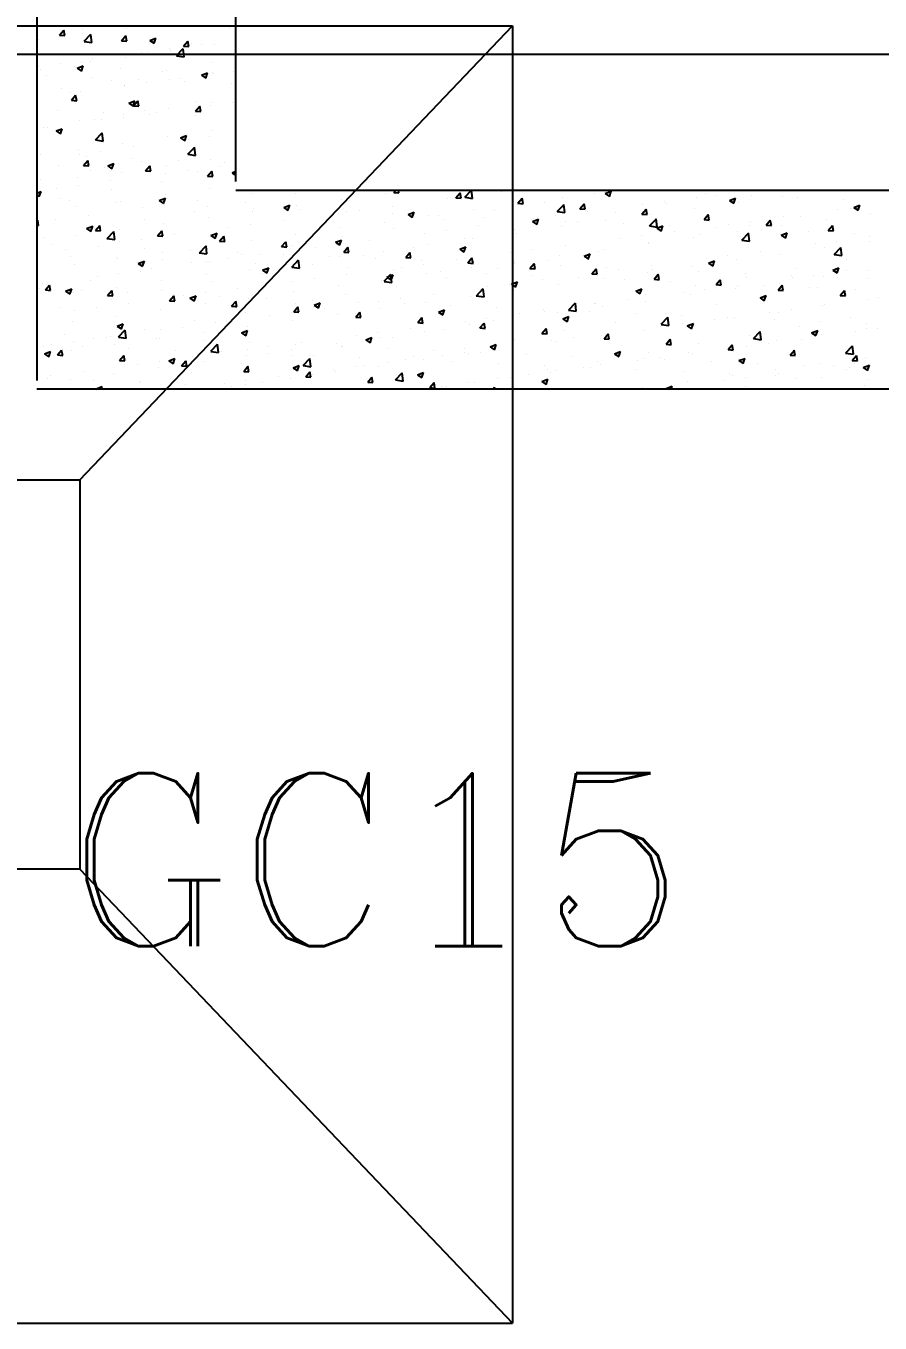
# Model space of a CAD drawing. Header units: millimetres. Extents: x 331487 to 517269, y 198509 to 399936.
# Drawn here: x 442892 to 443879, y 321009 to 322509 of the extents above; entities that cross this region are included whole.
import ezdxf

# ---------------------------------------------------------------- set-up
doc = ezdxf.new("R2010")
doc.units = ezdxf.units.MM
doc.header["$MEASUREMENT"] = 0
doc.layers.add('9th_Column', color=2, linetype='Continuous', lineweight=25)
doc.layers.add('COLUMN', color=6, linetype='Continuous')
doc.layers.add('FOOTING', color=5, linetype='Continuous')
doc.styles.add('RC', font='romanc.shx', dxfattribs={"height": 200})

msp = doc.modelspace()

# ---------------------------------------------------------------- linework, layer by layer
at = {"layer": '9th_Column'}
for p, q in [((442904.3, 325078.5), (442904.3, 322098.5)), ((443134.3, 322328.5), (443134.3, 324848.5)), ((443134.3, 322318.5), (447634.5, 322318.5)), ((447934.5, 322088.7), (442904.3, 322088.5))]:
    msp.add_line(p, q, dxfattribs=at)
at = {"layer": 'COLUMN', "color": 2, "linetype": 'Continuous'}
for p, q in [((442957.5, 322504.9), (442957.5, 322504.9)), ((443007.9, 322505.7), (443007.9, 322505.7)), ((443127.3, 322506.3), (443127.3, 322506.3)), ((442906.1, 322492.3), (442906.1, 322492.3)), ((442930.6, 322497.8), (442935.5, 322503.5)), ((442930.6, 322497.8), (442936.6, 322497.3)), ((442932.5, 322501.6), (442932.5, 322501.6)), ((442936.6, 322497.3), (442935.5, 322503.5)), ((442957.4, 322499.3), (442957.4, 322499.3)), ((442959, 322490.7), (442967.9, 322489.3)), ((442959.1, 322490.8), (442966.9, 322498.9)), ((442967.9, 322489.3), (442966.8, 322498.8)), ((443002.4, 322491.5), (443007.2, 322497.3)), ((443002.4, 322491.5), (443008.3, 322491)), ((443008.3, 322491), (443007.2, 322497.2)), ((443035, 322491.8), (443042, 322494.5)), ((443035, 322491.8), (443040, 322488.5)), ((443040, 322488.5), (443042, 322494.5)), ((443074.1, 322485.2), (443078.9, 322491)), ((443080.1, 322484.7), (443078.9, 322491)), ((443025.2, 322477.8), (443025.2, 322477.8)), ((443032.2, 322478.7), (443032.2, 322478.7)), ((443057.3, 322482), (443057.3, 322482)), ((443058.6, 322479.9), (443058.6, 322479.9)), ((443065.7, 322474.1), (443074.6, 322472.7)), ((443065.8, 322474.2), (443073.6, 322482.3)), ((443074.6, 322472.7), (443073.5, 322482.2)), ((443074.1, 322485.2), (443080.1, 322484.7)), ((443083.5, 322487.8), (443083.5, 322487.8)), ((443095.2, 322487), (443095.2, 322487)), ((443110, 322487), (443110, 322487)), ((442906.2, 322462.1), (442906.2, 322462.1)), ((442931.2, 322465.4), (442931.2, 322465.4)), ((442947.7, 322462), (442947.7, 322462)), ((442951, 322459.6), (442958, 322462.3)), ((442951, 322459.6), (442956, 322456.2)), ((442956, 322456.2), (442958, 322462.3)), ((442956.2, 322466), (442956.2, 322466)), ((442966.9, 322467.8), (442966.9, 322467.8)), ((442969.1, 322470.4), (442969.1, 322470.4)), ((443001.1, 322459.7), (443001.1, 322459.7)), ((443006.7, 322472.5), (443006.7, 322472.5)), ((443107.5, 322465.8), (443107.5, 322465.8)), ((442904.8, 322459), (442904.8, 322459)), ((442908.6, 322457.8), (442908.6, 322457.8)), ((442915.4, 322450.8), (442915.4, 322450.8)), ((442968.8, 322448.5), (442968.8, 322448.5)), ((442990.9, 322445.8), (442990.9, 322445.8)), ((443022.2, 322446.3), (443022.2, 322446.3)), ((443049.2, 322455.8), (443049.2, 322455.8)), ((443054.5, 322457.4), (443054.5, 322457.4)), ((443057.4, 322446.7), (443057.4, 322446.7)), ((443068.8, 322447.6), (443068.8, 322447.6)), ((443094.7, 322451.6), (443101.7, 322454.2)), ((443094.7, 322451.6), (443099.7, 322448.2)), ((443099.7, 322448.2), (443101.7, 322454.2)), ((443107.9, 322455.2), (443107.9, 322455.2)), ((443108.8, 322453.7), (443108.8, 322453.7)), ((443132, 322455.9), (443132, 322455.9)), ((442932.6, 322435.8), (442932.6, 322435.8)), ((442942.8, 322431), (442942.8, 322431)), ((442955, 322432.8), (442955, 322432.8)), ((443005.5, 322439.2), (443005.5, 322439.2)), ((443005.9, 322439.3), (443005.9, 322439.3)), ((443031, 322442.6), (443031, 322442.6)), ((443075.6, 322444), (443075.6, 322444)), ((443129, 322441.8), (443129, 322441.8)), ((442904.9, 322426), (442904.9, 322426)), ((442944.5, 322422.6), (442949.3, 322428.3)), ((442944.5, 322422.6), (442950.5, 322422)), ((442950.5, 322422), (442949.3, 322428.3)), ((443010.7, 322419.3), (443017.7, 322422)), ((443010.7, 322419.3), (443015.7, 322415.9)), ((443015.7, 322415.9), (443017.7, 322422)), ((443016.2, 322416.3), (443021.1, 322422)), ((443016.2, 322416.3), (443022.2, 322415.8)), ((443022.2, 322415.8), (443021.1, 322422)), ((443087.4, 322420.8), (443087.4, 322420.8)), ((443088, 322410), (443092.8, 322415.8)), ((443093.9, 322409.5), (443092.8, 322415.8)), ((443105.7, 322416.5), (443105.7, 322416.5)), ((443107.5, 322420.4), (443107.5, 322420.4)), ((443130.7, 322419.7), (443130.7, 322419.7)), ((442927.8, 322411.1), (442927.8, 322411.1)), ((442953.8, 322399.5), (442953.8, 322399.5)), ((442970.7, 322400.8), (442970.7, 322400.8)), ((442979.6, 322399.9), (442979.6, 322399.9)), ((442981.2, 322408.9), (442981.2, 322408.9)), ((443004.3, 322405.9), (443004.3, 322405.9)), ((443004.7, 322403.1), (443004.7, 322403.1)), ((443029.1, 322410.8), (443029.1, 322410.8)), ((443034.6, 322406.6), (443034.6, 322406.6)), ((443042.5, 322408.1), (443042.5, 322408.1)), ((443056.2, 322413.4), (443056.2, 322413.4)), ((443088, 322410), (443093.9, 322409.5)), ((443088, 322404.4), (443088, 322404.4)), ((442912.4, 322390.8), (442912.4, 322390.8)), ((442916.5, 322391.5), (442916.5, 322391.5)), ((442926.7, 322387.1), (442933.7, 322389.7)), ((442926.7, 322387.1), (442931.6, 322383.7)), ((442931.6, 322383.7), (442933.7, 322389.7)), ((442972.3, 322376.8), (442980.1, 322384.9)), ((442981.1, 322375.3), (442980, 322384.8)), ((443106.3, 322387.1), (443106.3, 322387.1)), ((442972.3, 322376.7), (442981.2, 322375.3)), ((443003.1, 322372.6), (443003.1, 322372.6)), ((443055, 322380.1), (443055, 322380.1)), ((443070.4, 322379), (443077.4, 322381.7)), ((443070.4, 322379), (443075.4, 322375.7)), ((443075.4, 322375.7), (443077.4, 322381.7)), ((443079.4, 322377), (443079.4, 322377)), ((443104.4, 322380.3), (443104.4, 322380.3)), ((442908.4, 322360), (442908.4, 322360)), ((442952.5, 322366.2), (442952.5, 322366.2)), ((442953.3, 322360.4), (442953.3, 322360.4)), ((442961.7, 322357.8), (442961.7, 322357.8)), ((442978.4, 322363.7), (442978.4, 322363.7)), ((443015.1, 322355.5), (443015.1, 322355.5)), ((443016.2, 322368.7), (443016.2, 322368.7)), ((443079, 322360.2), (443087.9, 322358.8)), ((443079.1, 322360.3), (443086.9, 322368.4)), ((443083.3, 322361.2), (443083.3, 322361.2)), ((443087.9, 322358.8), (443086.8, 322368.3)), ((442929.4, 322346.6), (442929.4, 322346.6)), ((442958.4, 322347.3), (442963.2, 322353.1)), ((442958.4, 322347.3), (442964.4, 322346.8)), ((442964.4, 322346.8), (442963.2, 322353.1)), ((442966.6, 322341.1), (442966.6, 322341.1)), ((442982.8, 322344.3), (442982.8, 322344.3)), ((442986.4, 322346.8), (442993.4, 322349.5)), ((442986.4, 322346.8), (442991.3, 322343.4)), ((442991.3, 322343.4), (442993.4, 322349.5)), ((443001.8, 322339.3), (443001.8, 322339.3)), ((443024.9, 322351.2), (443024.9, 322351.2)), ((443030.1, 322341.1), (443034.9, 322346.8)), ((443030.1, 322341.1), (443036.1, 322340.5)), ((443036.1, 322340.5), (443034.9, 322346.8)), ((443036.2, 322342.1), (443036.2, 322342.1)), ((443053.8, 322346.8), (443053.8, 322346.8)), ((443068.5, 322353.3), (443068.5, 322353.3)), ((443078.1, 322340.9), (443078.1, 322340.9)), ((443089.6, 322339.8), (443089.6, 322339.8)), ((443101.8, 322334.8), (443106.7, 322340.5)), ((443105.1, 322353.8), (443105.1, 322353.8)), ((443107.8, 322334.3), (443106.7, 322340.5)), ((443107.2, 322339.2), (443107.2, 322339.2)), ((443116, 322345.9), (443116, 322345.9)), ((443121.9, 322351), (443121.9, 322351)), ((443130.1, 322338.8), (443134.3, 322340.4)), ((442908.3, 322331.1), (442908.3, 322331.1)), ((442951.3, 322332.9), (442951.3, 322332.9)), ((442952.1, 322324.3), (442952.1, 322324.3)), ((442989.9, 322329.3), (442989.9, 322329.3)), ((443048.9, 322329.2), (443048.9, 322329.2)), ((443053.1, 322337.6), (443053.1, 322337.6)), ((443101.8, 322334.8), (443107.8, 322334.3)), ((443130.1, 322338.8), (443134.3, 322335.9)), ((442904.3, 322315.3), (442909.3, 322317.2)), ((442904.3, 322313.2), (442907.3, 322311.2)), ((442907.3, 322311.2), (442909.3, 322317.2)), ((442927, 322321), (442927, 322321)), ((442932.3, 322309.2), (442932.3, 322309.2)), ((442990.6, 322319.2), (442990.6, 322319.2)), ((443046, 322306.5), (443053.1, 322309.2)), ((443051, 322303.2), (443053, 322309.2)), ((443052.6, 322313.5), (443052.6, 322313.5)), ((443103.9, 322320.5), (443103.9, 322320.5)), ((443152.8, 322314.7), (443152.8, 322314.7)), ((443177.9, 322318), (443177.9, 322318)), ((443203.7, 322314.2), (443203.7, 322314.2)), ((443307, 322314.6), (443307, 322314.6)), ((443317, 322316), (443319.2, 322318.5)), ((443317, 322316), (443323, 322315.4)), ((443323, 322315.4), (443322.4, 322318.5)), ((443388.7, 322309.7), (443393.6, 322315.4)), ((443388.7, 322309.7), (443394.7, 322309.2)), ((443394.7, 322309.2), (443393.6, 322315.4)), ((443399.2, 322310.6), (443406.8, 322318.5)), ((443399.2, 322310.5), (443408, 322309.1)), ((443403.7, 322311.8), (443403.7, 322311.8)), ((443408, 322309.1), (443407, 322318.5)), ((443441.6, 322316.8), (443441.6, 322316.8)), ((443460.5, 322303.4), (443465.3, 322309.2)), ((443466.4, 322302.9), (443465.3, 322309.2)), ((443511.5, 322309.7), (443511.5, 322309.7)), ((443549.5, 322314.6), (443549.5, 322314.6)), ((443561.2, 322314.8), (443568.2, 322317.4)), ((443561.2, 322314.8), (443566.2, 322311.4)), ((443562.8, 322316.8), (443562.8, 322316.8)), ((443566.2, 322311.4), (443568.2, 322317.4)), ((443623.4, 322317.3), (443623.4, 322317.3)), ((443667.4, 322310.5), (443667.4, 322310.5)), ((443676.8, 322315), (443676.8, 322315)), ((443690.1, 322312.7), (443690.1, 322312.7)), ((443704.9, 322306.7), (443711.9, 322309.4)), ((443709.9, 322303.4), (443711.9, 322309.4)), ((443730.2, 322312.8), (443730.2, 322312.8)), ((443765.9, 322310.8), (443765.9, 322310.8)), ((443783.6, 322310.5), (443783.6, 322310.5)), ((443817.9, 322318.3), (443817.9, 322318.3)), ((442941.8, 322306.9), (442941.8, 322306.9)), ((442950.1, 322299.6), (442950.1, 322299.6)), ((442995.2, 322304.7), (442995.2, 322304.7)), ((443000.6, 322306), (443000.6, 322306)), ((443026.8, 322298.1), (443026.8, 322298.1)), ((443046, 322306.5), (443051, 322303.2)), ((443048.6, 322302.4), (443048.6, 322302.4)), ((443051.8, 322301.4), (443051.8, 322301.4)), ((443087.1, 322294.2), (443087.1, 322294.2)), ((443089.7, 322306.4), (443089.7, 322306.4)), ((443102, 322300.2), (443102, 322300.2)), ((443145.4, 322304.2), (443145.4, 322304.2)), ((443155.4, 322297.9), (443155.4, 322297.9)), ((443189.8, 322298.5), (443196.8, 322301.2)), ((443189.8, 322298.5), (443194.7, 322295.2)), ((443194.7, 322295.2), (443196.8, 322301.2)), ((443205.1, 322301.2), (443205.1, 322301.2)), ((443208.8, 322295.7), (443208.8, 322295.7)), ((443256.5, 322308.2), (443256.5, 322308.2)), ((443277.6, 322295.2), (443277.6, 322295.2)), ((443315.5, 322300.2), (443315.5, 322300.2)), ((443378.7, 322308.5), (443378.7, 322308.5)), ((443409.1, 322295.8), (443409.1, 322295.8)), ((443432.9, 322294.6), (443432.9, 322294.6)), ((443459.6, 322302.2), (443459.6, 322302.2)), ((443460.5, 322303.4), (443466.5, 322302.9)), ((443491.2, 322304.6), (443491.2, 322304.6)), ((443506, 322294), (443513.8, 322302.2)), ((443514.8, 322292.6), (443513.7, 322302.1)), ((443532.2, 322297.1), (443537, 322302.9)), ((443532.2, 322297.1), (443538.2, 322296.6)), ((443538.2, 322296.6), (443537, 322302.9)), ((443603.9, 322290.9), (443608.7, 322296.6)), ((443604.5, 322302.2), (443604.5, 322302.2)), ((443609.9, 322290.3), (443608.7, 322296.6)), ((443629.5, 322305.5), (443629.5, 322305.5)), ((443631.8, 322302.7), (443631.8, 322302.7)), ((443664.1, 322297.4), (443664.1, 322297.4)), ((443704.9, 322306.7), (443709.9, 322303.4)), ((443715.4, 322304.4), (443715.4, 322304.4)), ((443830.3, 322296), (443830.3, 322296)), ((443836.9, 322308.3), (443836.9, 322308.3)), ((443844.9, 322297.7), (443844.9, 322297.7)), ((443848.6, 322298.7), (443855.6, 322301.4)), ((443848.6, 322298.7), (443853.6, 322295.4)), ((443853.6, 322295.4), (443855.6, 322301.4)), ((443855.3, 322299.3), (443855.3, 322299.3)), ((442904.3, 322282.9), (442905.4, 322284.1)), ((442906.5, 322277.9), (442905.4, 322284.1)), ((442925.7, 322284.8), (442925.7, 322284.8)), ((442963.6, 322289.8), (442963.6, 322289.8)), ((443028.8, 322284.2), (443028.8, 322284.2)), ((443051.3, 322280.2), (443051.3, 322280.2)), ((443102.7, 322287.3), (443102.7, 322287.3)), ((443153.2, 322293.7), (443153.2, 322293.7)), ((443189.4, 322283.6), (443189.4, 322283.6)), ((443252.6, 322291.9), (443252.6, 322291.9)), ((443262.1, 322293.4), (443262.1, 322293.4)), ((443305.8, 322281.3), (443305.8, 322281.3)), ((443315.5, 322291.2), (443315.5, 322291.2)), ((443333.5, 322290.5), (443340.5, 322293.2)), ((443333.5, 322290.5), (443338.4, 322287.2)), ((443338.4, 322287.2), (443340.5, 322293.2)), ((443357.7, 322288.8), (443357.7, 322288.8)), ((443368.9, 322288.9), (443368.9, 322288.9)), ((443374.6, 322284.6), (443374.6, 322284.6)), ((443422.3, 322286.6), (443422.3, 322286.6)), ((443475.7, 322284.4), (443475.7, 322284.4)), ((443477.2, 322282.5), (443484.2, 322285.2)), ((443477.2, 322282.5), (443482.2, 322279.1)), ((443478.4, 322285.6), (443478.4, 322285.6)), ((443482.2, 322279.1), (443484.2, 322285.2)), ((443503.4, 322288.9), (443503.4, 322288.9)), ((443505.9, 322294), (443514.8, 322292.6)), ((443515.2, 322282.7), (443515.2, 322282.7)), ((443529, 322282.1), (443529, 322282.1)), ((443541.3, 322293.9), (443541.3, 322293.9)), ((443561.6, 322283.5), (443561.6, 322283.5)), ((443573.5, 322292.7), (443573.5, 322292.7)), ((443582.4, 322279.9), (443582.4, 322279.9)), ((443603.9, 322290.9), (443609.9, 322290.3)), ((443612.1, 322289.9), (443612.1, 322289.9)), ((443612.7, 322277.5), (443620.5, 322285.6)), ((443621.5, 322276), (443620.4, 322285.5)), ((443675.7, 322284.6), (443680.5, 322290.3)), ((443675.7, 322284.6), (443681.6, 322284.1)), ((443681.6, 322284.1), (443680.5, 322290.3)), ((443704.2, 322279.4), (443704.2, 322279.4)), ((443729.3, 322282.7), (443729.3, 322282.7)), ((443747.4, 322278.3), (443752.2, 322284.1)), ((443753.4, 322277.8), (443752.2, 322284.1)), ((443767.1, 322287.7), (443767.1, 322287.7)), ((443786.6, 322287.7), (443786.6, 322287.7)), ((443816.7, 322285), (443816.7, 322285)), ((443868, 322292.1), (443868, 322292.1)), ((442904.3, 322278.1), (442906.5, 322277.9)), ((442912.1, 322264.2), (442912.1, 322264.2)), ((442948.9, 322266.3), (442948.9, 322266.3)), ((442962, 322274.3), (442969, 322277)), ((442962, 322274.3), (442967, 322270.9)), ((442967, 322270.9), (442969, 322277)), ((442970.5, 322274.2), (442970.5, 322274.2)), ((442972.3, 322272.1), (442977.1, 322277.9)), ((442972.3, 322272.1), (442978.2, 322271.6)), ((442978.2, 322271.6), (442977.1, 322277.9)), ((442985.6, 322262.8), (442993.4, 322271)), ((442994.4, 322261.4), (442993.3, 322270.9)), ((442999.4, 322272.7), (442999.4, 322272.7)), ((443044, 322265.9), (443048.8, 322271.6)), ((443044, 322265.9), (443050, 322265.3)), ((443050, 322265.3), (443048.8, 322271.6)), ((443063.4, 322267), (443063.4, 322267)), ((443105.7, 322266.3), (443112.7, 322269)), ((443105.7, 322266.3), (443110.7, 322262.9)), ((443110.7, 322262.9), (443112.7, 322269)), ((443115.7, 322259.6), (443120.5, 322265.3)), ((443121.7, 322259), (443120.5, 322265.3)), ((443126.5, 322275.3), (443126.5, 322275.3)), ((443151.6, 322278.6), (443151.6, 322278.6)), ((443203.9, 322267.9), (443203.9, 322267.9)), ((443255.3, 322274.9), (443255.3, 322274.9)), ((443257.9, 322264.6), (443257.9, 322264.6)), ((443316.2, 322274.6), (443316.2, 322274.6)), ((443352.3, 322269), (443352.3, 322269)), ((443377.4, 322272.3), (443377.4, 322272.3)), ((443415.3, 322277.3), (443415.3, 322277.3)), ((443456.8, 322272.6), (443456.8, 322272.6)), ((443458.3, 322269), (443458.3, 322269)), ((443510.3, 322276.5), (443510.3, 322276.5)), ((443603.2, 322266.1), (443603.2, 322266.1)), ((443612.6, 322277.4), (443621.5, 322276)), ((443620.9, 322274.5), (443627.9, 322277.2)), ((443620.9, 322274.5), (443625.9, 322271.1)), ((443625.9, 322271.1), (443627.9, 322277.2)), ((443635.8, 322277.6), (443635.8, 322277.6)), ((443641.1, 322271.1), (443641.1, 322271.1)), ((443670, 322267.7), (443670, 322267.7)), ((443689.2, 322275.4), (443689.2, 322275.4)), ((443714.2, 322271.1), (443714.2, 322271.1)), ((443719.4, 322260.9), (443727.2, 322269.1)), ((443728.2, 322259.5), (443727.1, 322269)), ((443728.3, 322277.7), (443728.3, 322277.7)), ((443742.6, 322273.1), (443742.6, 322273.1)), ((443747.4, 322278.3), (443753.4, 322277.8)), ((443764.6, 322266.5), (443771.6, 322269.2)), ((443764.6, 322266.5), (443769.6, 322263.1)), ((443764.7, 322277.5), (443764.7, 322277.5)), ((443769.6, 322263.1), (443771.6, 322269.2)), ((443796, 322270.9), (443796, 322270.9)), ((443819.1, 322272), (443823.9, 322277.8)), ((443819.1, 322272), (443825.1, 322271.5)), ((443825.1, 322271.5), (443823.9, 322277.8)), ((443849.3, 322268.6), (443849.3, 322268.6)), ((443866.9, 322264.8), (443866.9, 322264.8)), ((442922.4, 322255.8), (442922.4, 322255.8)), ((442937.3, 322250.4), (442937.3, 322250.4)), ((442975.8, 322253.6), (442975.8, 322253.6)), ((442985.5, 322262.7), (442994.4, 322261.4)), ((443000.5, 322258.7), (443000.5, 322258.7)), ((443025.5, 322262), (443025.5, 322262)), ((443029.1, 322251.3), (443029.1, 322251.3)), ((443092.3, 322246.3), (443100.1, 322254.4)), ((443101.1, 322244.8), (443100, 322254.3)), ((443101.5, 322254), (443101.5, 322254)), ((443115.7, 322259.6), (443121.7, 322259.1)), ((443152, 322260.4), (443152, 322260.4)), ((443187.4, 322253.3), (443192.3, 322259)), ((443187.4, 322253.3), (443193.4, 322252.8)), ((443193.4, 322252.8), (443192.3, 322259)), ((443199.6, 322254.6), (443199.6, 322254.6)), ((443226.3, 322252.4), (443226.3, 322252.4)), ((443249.5, 322258.3), (443256.5, 322260.9)), ((443249.5, 322258.3), (443254.4, 322254.9)), ((443251.3, 322255.7), (443251.3, 322255.7)), ((443254.4, 322254.9), (443256.5, 322260.9)), ((443259.2, 322247), (443264, 322252.8)), ((443265.1, 322246.5), (443264, 322252.8)), ((443289.2, 322260.7), (443289.2, 322260.7)), ((443340.2, 322252.6), (443340.2, 322252.6)), ((443356.5, 322255.5), (443356.5, 322255.5)), ((443393.2, 322250.2), (443400.2, 322252.9)), ((443393.2, 322250.2), (443398.1, 322246.9)), ((443398.1, 322246.9), (443400.2, 322252.9)), ((443398.5, 322262.6), (443398.5, 322262.6)), ((443407.8, 322262.6), (443407.8, 322262.6)), ((443477.1, 322249.5), (443477.1, 322249.5)), ((443515, 322254.5), (443515, 322254.5)), ((443560.4, 322250.2), (443560.4, 322250.2)), ((443578.2, 322262.8), (443578.2, 322262.8)), ((443610.9, 322256.6), (443610.9, 322256.6)), ((443611.7, 322257.7), (443611.7, 322257.7)), ((443662.9, 322264.1), (443662.9, 322264.1)), ((443719.3, 322260.8), (443728.2, 322259.5)), ((443804, 322256.5), (443804, 322256.5)), ((443815.4, 322251.8), (443815.4, 322251.8)), ((443826.1, 322244.4), (443833.9, 322252.5)), ((443829, 322259.8), (443829, 322259.8)), ((443834.9, 322242.9), (443833.8, 322252.4)), ((443866.8, 322258.8), (443866.8, 322258.8)), ((442943.5, 322242.4), (442943.5, 322242.4)), ((442996.8, 322240.2), (442996.8, 322240.2)), ((442998.2, 322239.4), (442998.2, 322239.4)), ((443021.7, 322234), (443028.7, 322236.7)), ((443026.7, 322230.7), (443028.7, 322236.7)), ((443050.1, 322246.9), (443050.1, 322246.9)), ((443050.2, 322237.9), (443050.2, 322237.9)), ((443082.5, 322249.1), (443082.5, 322249.1)), ((443083, 322234.5), (443083, 322234.5)), ((443092.2, 322246.2), (443101.1, 322244.8)), ((443100.2, 322235.8), (443100.2, 322235.8)), ((443103.6, 322235.6), (443103.6, 322235.6)), ((443125.3, 322239.1), (443125.3, 322239.1)), ((443135.9, 322246.8), (443135.9, 322246.8)), ((443141.3, 322244.5), (443141.3, 322244.5)), ((443163.1, 322244.1), (443163.1, 322244.1)), ((443189.3, 322244.6), (443189.3, 322244.6)), ((443199.1, 322229.7), (443206.8, 322237.9)), ((443202.7, 322234.6), (443202.7, 322234.6)), ((443207.9, 322228.3), (443206.8, 322237.8)), ((443242.7, 322242.3), (443242.7, 322242.3)), ((443254, 322241.6), (443254, 322241.6)), ((443259.2, 322247), (443265.2, 322246.5)), ((443281.9, 322242.6), (443281.9, 322242.6)), ((443296, 322240.1), (443296, 322240.1)), ((443304.6, 322248), (443304.6, 322248)), ((443330.9, 322240.8), (443335.7, 322246.5)), ((443330.9, 322240.8), (443336.9, 322240.2)), ((443336.9, 322240.2), (443335.7, 322246.5)), ((443349.4, 322237.8), (443349.4, 322237.8)), ((443389, 322237.9), (443389, 322237.9)), ((443402.6, 322234.5), (443407.4, 322240.2)), ((443402.6, 322234.5), (443408.6, 322234)), ((443402.8, 322235.5), (443402.8, 322235.5)), ((443408.6, 322233.9), (443407.4, 322240.2)), ((443452.1, 322246.2), (443452.1, 322246.2)), ((443457.1, 322235.7), (443457.1, 322235.7)), ((443495, 322237.6), (443495, 322237.6)), ((443509.1, 322243.2), (443509.1, 322243.2)), ((443536.9, 322242.2), (443543.9, 322244.9)), ((443536.9, 322242.2), (443541.9, 322238.9)), ((443541.8, 322238.9), (443543.9, 322244.9)), ((443553.3, 322247.7), (443553.3, 322247.7)), ((443677.9, 322239.9), (443677.9, 322239.9)), ((443680.6, 322234.2), (443687.6, 322236.9)), ((443680.6, 322234.2), (443685.6, 322230.9)), ((443685.6, 322230.9), (443687.6, 322236.9)), ((443703, 322243.2), (443703, 322243.2)), ((443713, 322237.9), (443713, 322237.9)), ((443740.8, 322248.2), (443740.8, 322248.2)), ((443763.5, 322244.3), (443763.5, 322244.3)), ((443826, 322244.3), (443834.9, 322242.9)), ((443840.8, 322238), (443840.8, 322238)), ((442947.7, 322233), (442947.7, 322233)), ((442974.2, 322219.2), (442974.2, 322219.2)), ((442999.2, 322222.5), (442999.2, 322222.5)), ((443021.7, 322234), (443026.7, 322230.7)), ((443024.6, 322224.5), (443024.6, 322224.5)), ((443037.1, 322227.5), (443037.1, 322227.5)), ((443100.3, 322220.7), (443100.3, 322220.7)), ((443150.8, 322227.1), (443150.8, 322227.1)), ((443157, 322233.4), (443157, 322233.4)), ((443165.2, 322222.6), (443165.2, 322222.6)), ((443165.4, 322226), (443172.4, 322228.7)), ((443165.4, 322226), (443170.4, 322222.6)), ((443170.4, 322222.6), (443172.4, 322228.7)), ((443199, 322229.6), (443207.9, 322228.3)), ((443210.4, 322231.1), (443210.4, 322231.1)), ((443223.6, 322232.6), (443223.6, 322232.6)), ((443262.9, 322221.3), (443262.9, 322221.3)), ((443263.7, 322228.9), (443263.7, 322228.9)), ((443305.8, 322213.2), (443313.6, 322221.3)), ((443309.1, 322218), (443316.1, 322220.7)), ((443314.6, 322211.7), (443313.5, 322221.2)), ((443314.1, 322214.6), (443316.1, 322220.7)), ((443317.1, 322226.6), (443317.1, 322226.6)), ((443326, 322229.6), (443326, 322229.6)), ((443351.1, 322232.9), (443351.1, 322232.9)), ((443355.3, 322222.2), (443355.3, 322222.2)), ((443370.5, 322224.4), (443370.5, 322224.4)), ((443406.6, 322229.3), (443406.6, 322229.3)), ((443423.9, 322222.1), (443423.9, 322222.1)), ((443436.7, 322227.6), (443436.7, 322227.6)), ((443456.2, 322233.3), (443456.2, 322233.3)), ((443474.4, 322228.2), (443479.2, 322233.9)), ((443474.4, 322228.2), (443480.3, 322227.7)), ((443477.3, 322219.9), (443477.3, 322219.9)), ((443480.3, 322227.7), (443479.2, 322233.9)), ((443509.6, 322231), (443509.6, 322231)), ((443546.1, 322221.9), (443550.9, 322227.7)), ((443546.1, 322221.9), (443552.1, 322221.4)), ((443552.1, 322221.4), (443550.9, 322227.7)), ((443551.9, 322223.3), (443551.9, 322223.3)), ((443563, 322228.8), (443563, 322228.8)), ((443576.9, 322226.6), (443576.9, 322226.6)), ((443609.7, 322223.3), (443609.7, 322223.3)), ((443614.8, 322231.6), (443614.8, 322231.6)), ((443616.3, 322226.5), (443616.3, 322226.5)), ((443617.8, 322215.7), (443622.6, 322221.4)), ((443623.8, 322215.1), (443622.6, 322221.4)), ((443661.6, 322230.8), (443661.6, 322230.8)), ((443669.7, 322224.3), (443669.7, 322224.3)), ((443723.1, 322222), (443723.1, 322222)), ((443776.5, 322219.8), (443776.5, 322219.8)), ((443782.5, 322228), (443782.5, 322228)), ((443802.7, 322220.4), (443802.7, 322220.4)), ((443824.3, 322226.2), (443831.3, 322228.9)), ((443824.3, 322226.2), (443829.3, 322222.9)), ((443829.3, 322222.9), (443831.3, 322228.9)), ((443840.6, 322225.4), (443840.6, 322225.4)), ((443865.6, 322225.5), (443865.6, 322225.5)), ((442908, 322204.5), (442908, 322204.5)), ((442911, 322210.9), (442911, 322210.9)), ((442914.4, 322203.2), (442919.2, 322208.9)), ((442920.4, 322202.7), (442919.2, 322208.9)), ((442937.7, 322201.8), (442944.7, 322204.4)), ((442942.7, 322198.4), (442944.7, 322204.4)), ((442966.3, 322214.5), (442966.3, 322214.5)), ((442997, 322206.1), (442997, 322206.1)), ((443048.9, 322213.6), (443048.9, 322213.6)), ((443106.9, 322212.6), (443106.9, 322212.6)), ((443136.8, 322204.7), (443136.8, 322204.7)), ((443200, 322213), (443200, 322213)), ((443225, 322216.3), (443225, 322216.3)), ((443252.8, 322208.3), (443252.8, 322208.3)), ((443303.3, 322214.7), (443303.3, 322214.7)), ((443305.7, 322213.1), (443314.6, 322211.7)), ((443309.1, 322218), (443314.1, 322214.6)), ((443320.1, 322207.6), (443320.1, 322207.6)), ((443378.4, 322217.6), (443378.4, 322217.6)), ((443412.5, 322196.6), (443420.3, 322204.8)), ((443421.3, 322195.2), (443420.2, 322204.7)), ((443425.8, 322206.7), (443425.8, 322206.7)), ((443450.8, 322210), (443450.8, 322210)), ((443452.9, 322210), (443459.9, 322212.7)), ((443452.9, 322210), (443457.8, 322206.6)), ((443457.8, 322206.6), (443459.9, 322212.7)), ((443488.7, 322215), (443488.7, 322215)), ((443507.9, 322209.9), (443507.9, 322209.9)), ((443530.7, 322217.6), (443530.7, 322217.6)), ((443559.2, 322216.9), (443559.2, 322216.9)), ((443584, 322215.3), (443584, 322215.3)), ((443596.6, 322202), (443603.6, 322204.7)), ((443601.5, 322198.6), (443603.6, 322204.7)), ((443617.8, 322215.7), (443623.8, 322215.1)), ((443637.4, 322213.1), (443637.4, 322213.1)), ((443665.9, 322208), (443665.9, 322208)), ((443689.5, 322209.4), (443694.4, 322215.1)), ((443689.5, 322209.4), (443695.5, 322208.9)), ((443690.8, 322210.8), (443690.8, 322210.8)), ((443695.5, 322208.8), (443694.3, 322215.1)), ((443711.8, 322204.6), (443711.8, 322204.6)), ((443714.5, 322208.8), (443714.5, 322208.8)), ((443724.2, 322218), (443724.2, 322218)), ((443744.2, 322208.6), (443744.2, 322208.6)), ((443761.3, 322203.1), (443766.1, 322208.8)), ((443762.3, 322211), (443762.3, 322211)), ((443767.2, 322202.6), (443766.1, 322208.8)), ((443777.7, 322217.1), (443777.7, 322217.1)), ((443797.6, 322206.3), (443797.6, 322206.3)), ((443806.4, 322206.1), (443806.4, 322206.1)), ((443814.2, 322218.5), (443814.2, 322218.5)), ((443829.9, 322217.5), (443829.9, 322217.5)), ((443864.8, 322216.1), (443864.8, 322216.1)), ((442914.4, 322203.2), (442920.4, 322202.7)), ((442937.7, 322201.8), (442942.7, 322198.4)), ((442946.5, 322199.7), (442946.5, 322199.7)), ((442955.9, 322202.8), (442955.9, 322202.8)), ((442986.1, 322196.9), (442991, 322202.7)), ((442986.1, 322196.9), (442992.1, 322196.4)), ((442990.3, 322192.6), (442990.3, 322192.6)), ((442992.1, 322196.4), (442991, 322202.6)), ((443009.2, 322200.5), (443009.2, 322200.5)), ((443048.6, 322202.6), (443048.6, 322202.6)), ((443057.9, 322190.6), (443062.7, 322196.4)), ((443057.9, 322190.6), (443063.8, 322190.1)), ((443062.6, 322198.2), (443062.6, 322198.2)), ((443063.8, 322190.1), (443062.7, 322196.4)), ((443073.9, 322196.4), (443073.9, 322196.4)), ((443081.4, 322193.8), (443088.4, 322196.4)), ((443081.4, 322193.8), (443086.4, 322190.4)), ((443086.4, 322190.4), (443088.4, 322196.4)), ((443099, 322199.7), (443099, 322199.7)), ((443116, 322196), (443116, 322196)), ((443129.6, 322184.4), (443134.3, 322190)), ((443134.3, 322190), (443134.4, 322190.1)), ((443135.6, 322183.8), (443134.4, 322190.1)), ((443149.5, 322193.8), (443149.5, 322193.8)), ((443169.4, 322193.7), (443169.4, 322193.7)), ((443201.5, 322201.3), (443201.5, 322201.3)), ((443222.8, 322191.5), (443222.8, 322191.5)), ((443261.7, 322197.6), (443261.7, 322197.6)), ((443276.2, 322189.2), (443276.2, 322189.2)), ((443299.7, 322190.2), (443299.7, 322190.2)), ((443324.8, 322193.4), (443324.8, 322193.4)), ((443362.6, 322198.4), (443362.6, 322198.4)), ((443405.4, 322196), (443405.4, 322196)), ((443412.4, 322196.5), (443421.3, 322195.2)), ((443455.9, 322202.4), (443455.9, 322202.4)), ((443588.5, 322192.2), (443588.5, 322192.2)), ((443596.6, 322202), (443601.5, 322198.6)), ((443607.5, 322198), (443607.5, 322198)), ((443608.5, 322190), (443608.5, 322190)), ((443651.6, 322200.5), (443651.6, 322200.5)), ((443660.4, 322197.5), (443660.4, 322197.5)), ((443676.6, 322203.8), (443676.6, 322203.8)), ((443740.3, 322194), (443747.3, 322196.7)), ((443740.3, 322194), (443745.3, 322190.6)), ((443745.3, 322190.6), (443747.3, 322196.7)), ((443748.1, 322196.1), (443748.1, 322196.1)), ((443761.3, 322203.1), (443767.2, 322202.6)), ((443833, 322196.8), (443837.8, 322202.6)), ((443833, 322196.8), (443839, 322196.3)), ((443839, 322196.3), (443837.8, 322202.6)), ((443851, 322204.1), (443851, 322204.1)), ((443864.4, 322192.2), (443864.4, 322192.2)), ((443877.4, 322194.3), (443877.4, 322194.3)), ((442932, 322182.6), (442932, 322182.6)), ((442947.9, 322179.8), (442947.9, 322179.8)), ((442972.9, 322183.1), (442972.9, 322183.1)), ((443010.8, 322188.1), (443010.8, 322188.1)), ((443047.7, 322180.3), (443047.7, 322180.3)), ((443099, 322187.4), (443099, 322187.4)), ((443129.6, 322184.4), (443134.3, 322183.9)), ((443134.3, 322183.9), (443135.6, 322183.8)), ((443145.1, 322177.6), (443145.1, 322177.6)), ((443198.7, 322176.9), (443198.7, 322176.9)), ((443201.3, 322178.1), (443206.1, 322183.8)), ((443201.3, 322178.1), (443207.3, 322177.6)), ((443203.4, 322187.6), (443203.4, 322187.6)), ((443207.3, 322177.6), (443206.1, 322183.8)), ((443225.1, 322185.7), (443232.1, 322188.4)), ((443225.1, 322185.7), (443230.1, 322182.4)), ((443230.1, 322182.4), (443232.1, 322188.4)), ((443236.6, 322181.8), (443236.6, 322181.8)), ((443251.6, 322175), (443251.6, 322175)), ((443273, 322171.8), (443277.9, 322177.6)), ((443279, 322171.3), (443277.9, 322177.5)), ((443302.1, 322181.4), (443302.1, 322181.4)), ((443329.5, 322187), (443329.5, 322187)), ((443354.1, 322188.9), (443354.1, 322188.9)), ((443368.8, 322177.7), (443375.8, 322180.4)), ((443368.8, 322177.7), (443373.8, 322174.4)), ((443373.8, 322174.4), (443375.8, 322180.4)), ((443382.9, 322184.7), (443382.9, 322184.7)), ((443436.3, 322182.5), (443436.3, 322182.5)), ((443462.4, 322175.6), (443462.4, 322175.6)), ((443489.7, 322180.2), (443489.7, 322180.2)), ((443490.9, 322178), (443490.9, 322178)), ((443506.6, 322176.6), (443506.6, 322176.6)), ((443519.1, 322180), (443528, 322178.6)), ((443519.2, 322180.1), (443527, 322188.2)), ((443525.6, 322183.9), (443525.6, 322183.9)), ((443528, 322178.6), (443526.9, 322188.1)), ((443543.1, 322177.9), (443543.1, 322177.9)), ((443549.2, 322188), (443549.2, 322188)), ((443550.6, 322187.2), (443550.6, 322187.2)), ((443558, 322183.6), (443558, 322183.6)), ((443596.4, 322175.7), (443596.4, 322175.7)), ((443631.5, 322176), (443631.5, 322176)), ((443689.8, 322186.1), (443689.8, 322186.1)), ((443751.4, 322177.7), (443751.4, 322177.7)), ((443761.1, 322177.7), (443761.1, 322177.7)), ((443776.4, 322181), (443776.4, 322181)), ((443813, 322185.2), (443813, 322185.2)), ((443814.3, 322185.9), (443814.3, 322185.9)), ((442945.2, 322166.4), (442945.2, 322166.4)), ((442995.8, 322172.8), (442995.8, 322172.8)), ((442997.4, 322161.5), (443004.4, 322164.2)), ((442997.4, 322161.5), (443002.4, 322158.1)), ((443002.4, 322158.1), (443004.4, 322164.2)), ((443072.6, 322160.3), (443072.6, 322160.3)), ((443086.8, 322167.6), (443086.8, 322167.6)), ((443110.5, 322165.2), (443110.5, 322165.2)), ((443148.3, 322160.5), (443148.3, 322160.5)), ((443173.7, 322173.6), (443173.7, 322173.6)), ((443200.3, 322168), (443200.3, 322168)), ((443273, 322171.8), (443279, 322171.3)), ((443344.8, 322165.5), (443349.6, 322171.3)), ((443344.8, 322165.5), (443350.8, 322165)), ((443350.7, 322165), (443349.6, 322171.3)), ((443399.5, 322167.3), (443399.5, 322167.3)), ((443404.2, 322162.7), (443404.2, 322162.7)), ((443416.5, 322159.3), (443421.3, 322165)), ((443416.5, 322159.3), (443422.5, 322158.7)), ((443422.5, 322158.7), (443421.3, 322165)), ((443424.5, 322170.6), (443424.5, 322170.6)), ((443432.6, 322168), (443432.6, 322168)), ((443454.7, 322169.1), (443454.7, 322169.1)), ((443512.5, 322169.7), (443519.5, 322172.4)), ((443512.5, 322169.7), (443517.5, 322166.4)), ((443517.5, 322166.4), (443519.5, 322172.4)), ((443573.2, 322166), (443573.2, 322166)), ((443625.3, 322161.1), (443625.3, 322161.1)), ((443625.9, 322163.5), (443633.7, 322171.6)), ((443625.9, 322163.4), (443634.8, 322162.1)), ((443634.8, 322162.1), (443633.6, 322171.6)), ((443649.8, 322173.4), (443649.8, 322173.4)), ((443650.3, 322164.4), (443650.3, 322164.4)), ((443656.3, 322161.7), (443663.3, 322164.4)), ((443656.3, 322161.7), (443661.2, 322158.4)), ((443659.2, 322164.2), (443659.2, 322164.2)), ((443661.2, 322158.4), (443663.3, 322164.4)), ((443688.2, 322169.3), (443688.2, 322169.3)), ((443703.2, 322171.2), (443703.2, 322171.2)), ((443710.6, 322171.3), (443710.6, 322171.3)), ((443756.6, 322168.9), (443756.6, 322168.9)), ((443786.3, 322161.1), (443786.3, 322161.1)), ((443810, 322166.7), (443810, 322166.7)), ((443844.6, 322171.1), (443844.6, 322171.1)), ((443863.4, 322164.4), (443863.4, 322164.4)), ((442936.4, 322151.7), (442936.4, 322151.7)), ((442970.2, 322147.6), (442970.2, 322147.6)), ((442984.5, 322148.6), (442984.5, 322148.6)), ((442989.8, 322149.4), (442989.8, 322149.4)), ((442998.8, 322148.8), (443007.7, 322147.4)), ((442998.9, 322148.9), (443006.7, 322157)), ((443007.7, 322147.4), (443006.6, 322156.9)), ((443028.5, 322157.6), (443028.5, 322157.6)), ((443043.1, 322147.1), (443043.1, 322147.1)), ((443046.5, 322147.1), (443046.5, 322147.1)), ((443047.6, 322157), (443047.6, 322157)), ((443096.5, 322144.9), (443096.5, 322144.9)), ((443097.8, 322154.1), (443097.8, 322154.1)), ((443141.1, 322153.5), (443148.1, 322156.2)), ((443141.1, 322153.5), (443146.1, 322150.1)), ((443146.1, 322150.1), (443148.1, 322156.2)), ((443273.4, 322150.7), (443273.4, 322150.7)), ((443284.8, 322145.5), (443291.8, 322148.2)), ((443284.8, 322145.5), (443289.8, 322142.1)), ((443289.8, 322142.1), (443291.8, 322148.2)), ((443298.5, 322154), (443298.5, 322154)), ((443300.9, 322148.1), (443300.9, 322148.1)), ((443315.9, 322148), (443315.9, 322148)), ((443336.3, 322159), (443336.3, 322159)), ((443352.8, 322155.6), (443352.8, 322155.6)), ((443374.3, 322158), (443374.3, 322158)), ((443456.5, 322146), (443456.5, 322146)), ((443488.2, 322153), (443493, 322158.7)), ((443488.2, 322153), (443494.2, 322152.5)), ((443494.2, 322152.5), (443493, 322158.7)), ((443499.2, 322144.5), (443499.2, 322144.5)), ((443514.9, 322156), (443514.9, 322156)), ((443524.3, 322147.8), (443524.3, 322147.8)), ((443556.8, 322150.3), (443556.8, 322150.3)), ((443560, 322146.7), (443564.8, 322152.5)), ((443560, 322146.7), (443565.9, 322146.2)), ((443562.2, 322152.7), (443562.2, 322152.7)), ((443565.9, 322146.2), (443564.8, 322152.4)), ((443607.3, 322156.7), (443607.3, 322156.7)), ((443631.7, 322140.4), (443636.5, 322146.2)), ((443637.7, 322139.9), (443636.5, 322146.2)), ((443728, 322151.1), (443728, 322151.1)), ((443732.6, 322146.9), (443741.5, 322145.5)), ((443732.7, 322147), (443740.5, 322155.1)), ((443741.5, 322145.5), (443740.4, 322155)), ((443759.9, 322144.4), (443759.9, 322144.4)), ((443788, 322146.5), (443788, 322146.5)), ((443800, 322153.7), (443807, 322156.4)), ((443800, 322153.7), (443804.9, 322150.4)), ((443804.9, 322150.4), (443807, 322156.4)), ((443811.8, 322151.9), (443811.8, 322151.9)), ((443851.1, 322154.8), (443851.1, 322154.8)), ((443863.1, 322158.9), (443863.1, 322158.9)), ((443876.2, 322158.1), (443876.2, 322158.1)), ((442911.8, 322137.5), (442911.8, 322137.5)), ((442913.4, 322129.2), (442920.4, 322131.9)), ((442913.4, 322129.2), (442918.3, 322125.9)), ((442918.3, 322125.9), (442920.4, 322131.9)), ((442921.5, 322140.4), (442921.5, 322140.4)), ((442928.3, 322128), (442933.1, 322133.7)), ((442934.3, 322127.4), (442933.1, 322133.7)), ((442944, 322133.2), (442944, 322133.2)), ((442946.6, 322143.7), (442946.6, 322143.7)), ((442957.5, 322138.2), (442957.5, 322138.2)), ((442994.5, 322139.6), (442994.5, 322139.6)), ((443010.9, 322136), (443010.9, 322136)), ((443064.2, 322133.7), (443064.2, 322133.7)), ((443105.5, 322132.2), (443114.4, 322130.9)), ((443105.6, 322132.3), (443113.4, 322140.4)), ((443114.4, 322130.9), (443113.3, 322140.4)), ((443117.6, 322131.5), (443117.6, 322131.5)), ((443147.4, 322134.1), (443147.4, 322134.1)), ((443149.9, 322142.6), (443149.9, 322142.6)), ((443171, 322129.2), (443171, 322129.2)), ((443172.4, 322137.4), (443172.4, 322137.4)), ((443199.1, 322134.7), (443199.1, 322134.7)), ((443203.3, 322140.4), (443203.3, 322140.4)), ((443210.3, 322142.4), (443210.3, 322142.4)), ((443250.4, 322141.7), (443250.4, 322141.7)), ((443256.7, 322138.1), (443256.7, 322138.1)), ((443257.6, 322137.9), (443257.6, 322137.9)), ((443310.1, 322135.9), (443310.1, 322135.9)), ((443363.4, 322133.6), (443363.4, 322133.6)), ((443398.2, 322136), (443398.2, 322136)), ((443398.2, 322131.2), (443398.2, 322131.2)), ((443403, 322129.4), (443403, 322129.4)), ((443416.8, 322131.4), (443416.8, 322131.4)), ((443428.5, 322137.5), (443435.5, 322140.2)), ((443428.5, 322137.5), (443433.5, 322134.1)), ((443433.5, 322134.1), (443435.5, 322140.2)), ((443436.1, 322136.1), (443436.1, 322136.1)), ((443453.5, 322135.8), (443453.5, 322135.8)), ((443505.4, 322143.3), (443505.4, 322143.3)), ((443572.2, 322129.5), (443579.2, 322132.2)), ((443572.2, 322129.5), (443577.2, 322126.1)), ((443577.2, 322126.1), (443579.2, 322132.1)), ((443611.4, 322131), (443611.4, 322131)), ((443631.7, 322140.4), (443637.7, 322139.9)), ((443658, 322130.9), (443658, 322130.9)), ((443661.9, 322129.9), (443661.9, 322129.9)), ((443669.7, 322141.1), (443669.7, 322141.1)), ((443703.4, 322134.2), (443708.2, 322139.9)), ((443703.4, 322134.2), (443709.4, 322133.6)), ((443709.4, 322133.6), (443708.2, 322139.9)), ((443709.3, 322138), (443709.3, 322138)), ((443725.1, 322138.2), (443725.1, 322138.2)), ((443750.1, 322141.5), (443750.1, 322141.5)), ((443775.1, 322127.9), (443780, 322133.6)), ((443781.1, 322127.4), (443779.9, 322133.6)), ((443839.3, 322130.3), (443848.2, 322129)), ((443839.4, 322130.4), (443847.2, 322138.5)), ((443848.2, 322129), (443847.1, 322138.5)), ((442928.3, 322128), (442934.3, 322127.4)), ((443000, 322121.7), (443004.8, 322127.4)), ((443000, 322121.7), (443006, 322121.2)), ((443006, 322121.2), (443004.8, 322127.4)), ((443021.3, 322117.5), (443021.3, 322117.5)), ((443046.3, 322120.8), (443046.3, 322120.8)), ((443057.1, 322121.2), (443064.1, 322123.9)), ((443057.1, 322121.2), (443062.1, 322117.9)), ((443062, 322117.9), (443064.1, 322123.9)), ((443071.7, 322115.4), (443076.6, 322121.2)), ((443071.7, 322115.4), (443077.7, 322114.9)), ((443077.7, 322114.9), (443076.6, 322121.2)), ((443084.2, 322125.8), (443084.2, 322125.8)), ((443096.6, 322120.8), (443096.6, 322120.8)), ((443141, 322117.9), (443141, 322117.9)), ((443143.5, 322109.1), (443148.3, 322114.9)), ((443147.1, 322127.2), (443147.1, 322127.2)), ((443149.4, 322108.6), (443148.3, 322114.9)), ((443199.3, 322127.9), (443199.3, 322127.9)), ((443200.8, 322113.2), (443207.8, 322115.9)), ((443205.8, 322109.9), (443207.8, 322115.9)), ((443212.2, 322115.7), (443221.1, 322114.3)), ((443212.3, 322115.8), (443220.1, 322123.9)), ((443221.1, 322114.3), (443220, 322123.8)), ((443224.4, 322126.9), (443224.4, 322126.9)), ((443272.2, 322114.6), (443272.2, 322114.6)), ((443277.8, 322124.7), (443277.8, 322124.7)), ((443281.6, 322116), (443281.6, 322116)), ((443299.7, 322114.9), (443299.7, 322114.9)), ((443310, 322119.6), (443310, 322119.6)), ((443331.1, 322122.4), (443331.1, 322122.4)), ((443339.9, 322126), (443339.9, 322126)), ((443351.6, 322122.4), (443351.6, 322122.4)), ((443373.2, 322127.9), (443373.2, 322127.9)), ((443384.5, 322120.2), (443384.5, 322120.2)), ((443437.9, 322117.9), (443437.9, 322117.9)), ((443470.2, 322129.1), (443470.2, 322129.1)), ((443491.3, 322115.7), (443491.3, 322115.7)), ((443523.6, 322126.8), (443523.6, 322126.8)), ((443553, 322121), (443553, 322121)), ((443555.6, 322117), (443555.6, 322117)), ((443577, 322124.6), (443577, 322124.6)), ((443599, 322121.6), (443599, 322121.6)), ((443606.1, 322123.5), (443606.1, 322123.5)), ((443624, 322124.9), (443624, 322124.9)), ((443630.4, 322122.3), (443630.4, 322122.3)), ((443683.7, 322120.1), (443683.7, 322120.1)), ((443716, 322121.5), (443723, 322124.1)), ((443716, 322121.5), (443720.9, 322118.1)), ((443720.9, 322118.1), (443722.9, 322124.1)), ((443737.1, 322117.8), (443737.1, 322117.8)), ((443775.1, 322127.9), (443781.1, 322127.4)), ((443790.5, 322115.6), (443790.5, 322115.6)), ((443810.6, 322118.6), (443810.6, 322118.6)), ((443824.8, 322115.4), (443824.8, 322115.4)), ((443846.9, 322121.6), (443851.7, 322127.4)), ((443846.9, 322121.6), (443852.8, 322121.1)), ((443849.9, 322118.7), (443849.9, 322118.7)), ((443852.8, 322121.1), (443851.7, 322127.3)), ((443859.7, 322113.4), (443866.7, 322116.1)), ((443861.9, 322125.6), (443861.9, 322125.6)), ((443864.6, 322110.1), (443866.7, 322116.1)), ((442916.5, 322100.8), (442916.5, 322100.8)), ((442920.3, 322104.2), (442920.3, 322104.2)), ((442942.8, 322099.9), (442942.8, 322099.9)), ((442958.1, 322109.2), (442958.1, 322109.2)), ((442993.3, 322106.3), (442993.3, 322106.3)), ((443045.3, 322113.8), (443045.3, 322113.8)), ((443082.7, 322107.9), (443082.7, 322107.9)), ((443143.5, 322109.1), (443149.4, 322108.6)), ((443184, 322103), (443184, 322103)), ((443197.8, 322101.4), (443197.8, 322101.4)), ((443200.8, 322113.2), (443205.8, 322109.9)), ((443215.2, 322102.9), (443220, 322108.6)), ((443215.2, 322102.9), (443221.2, 322102.3)), ((443221.2, 322102.3), (443220, 322108.6)), ((443223.3, 322106), (443223.3, 322106)), ((443247.1, 322111.3), (443247.1, 322111.3)), ((443249.2, 322108.5), (443249.2, 322108.5)), ((443286.9, 322096.6), (443291.7, 322102.3)), ((443292.9, 322096.1), (443291.7, 322102.3)), ((443318.9, 322099.1), (443327.8, 322097.7)), ((443319, 322099.2), (443326.8, 322107.3)), ((443327.8, 322097.8), (443326.7, 322107.2)), ((443344.5, 322105.2), (443351.5, 322107.9)), ((443344.5, 322105.2), (443349.5, 322101.9)), ((443349.5, 322101.9), (443351.5, 322107.9)), ((443436.4, 322101), (443436.4, 322101)), ((443452.3, 322102.5), (443452.3, 322102.5)), ((443472.9, 322105), (443472.9, 322105)), ((443488.2, 322097.2), (443495.2, 322099.9)), ((443493.2, 322093.9), (443495.2, 322099.9)), ((443494.7, 322111), (443494.7, 322111)), ((443498, 322108.3), (443498, 322108.3)), ((443504.2, 322110), (443504.2, 322110)), ((443535.8, 322113.3), (443535.8, 322113.3)), ((443544.7, 322113.4), (443544.7, 322113.4)), ((443598.1, 322111.2), (443598.1, 322111.2)), ((443651.4, 322108.9), (443651.4, 322108.9)), ((443704.8, 322106.6), (443704.8, 322106.6)), ((443708.1, 322104.7), (443708.1, 322104.7)), ((443723.8, 322102.1), (443723.8, 322102.1)), ((443758.2, 322104.4), (443758.2, 322104.4)), ((443758.6, 322111.1), (443758.6, 322111.1)), ((443761.7, 322107.1), (443761.7, 322107.1)), ((443782.2, 322101.4), (443782.2, 322101.4)), ((443811.6, 322102.1), (443811.6, 322102.1)), ((443840.5, 322111.4), (443840.5, 322111.4)), ((443843.9, 322113.3), (443843.9, 322113.3)), ((443859.7, 322113.4), (443864.6, 322110.1)), ((443865, 322099.9), (443865, 322099.9)), ((442969.9, 322098.6), (442969.9, 322098.6)), ((442973.1, 322089), (442980.1, 322091.7)), ((442973.1, 322089), (442973.8, 322088.5)), ((442979, 322088.5), (442980.1, 322091.7)), ((443023.3, 322096.3), (443023.3, 322096.3)), ((443024.3, 322097.9), (443024.3, 322097.9)), ((443076.6, 322094.1), (443076.6, 322094.1)), ((443121.1, 322094.7), (443121.1, 322094.7)), ((443130, 322091.8), (443130, 322091.8)), ((443145.9, 322093.9), (443145.9, 322093.9)), ((443146.1, 322098), (443146.1, 322098)), ((443164.9, 322096), (443164.9, 322096)), ((443183.4, 322089.5), (443183.4, 322089.5)), ((443286.9, 322096.6), (443292.9, 322096.1)), ((443350.4, 322089.1), (443350.4, 322089.1)), ((443358.6, 322090.3), (443363.5, 322096.1)), ((443358.6, 322090.3), (443364.6, 322089.8)), ((443364.6, 322089.8), (443363.5, 322096.1)), ((443371.9, 322091.7), (443371.9, 322091.7)), ((443378.1, 322091), (443378.1, 322091)), ((443401.8, 322096.1), (443401.8, 322096.1)), ((443409.8, 322096.7), (443409.8, 322096.7)), ((443431.4, 322088.5), (443433.5, 322090.8)), ((443433.7, 322088.5), (443433.5, 322090.7)), ((443434.1, 322088.5), (443435.2, 322089.8)), ((443435.4, 322088.5), (443435.2, 322089.8)), ((443488.2, 322097.2), (443493.2, 322093.9)), ((443604.8, 322090.2), (443604.8, 322090.2)), ((443631.9, 322089.2), (443638.9, 322091.9)), ((443631.9, 322089.2), (443632.9, 322088.5)), ((443635.6, 322090.5), (443635.6, 322090.5)), ((443637.8, 322088.5), (443638.9, 322091.9)), ((443656.8, 322097.7), (443656.8, 322097.7)), ((443698.8, 322098.8), (443698.8, 322098.8)), ((443723.9, 322091.4), (443723.9, 322091.4)), ((443860.7, 322092.4), (443860.7, 322092.4)), ((443864.5, 322089.5), (443864.5, 322089.5))]:
    msp.add_line(p, q, dxfattribs=at)
at = {"layer": 'FOOTING'}
for p, q in [((441854.3, 322508.5), (443454.3, 322508.5)), ((442954.3, 321983.5), (443454.3, 322508.5)), ((443454.3, 322508.5), (443454.3, 321008.5)), ((441279.3, 322476), (444179.3, 322476)), ((442429.3, 321983.5), (442954.3, 321983.5)), ((442954.3, 321983.5), (442954.3, 321533.5)), ((442954.3, 321533.5), (442429.3, 321533.5)), ((442954.3, 321533.5), (443454.3, 321008.5)), ((441854.3, 321008.5), (443454.3, 321008.5))]:
    msp.add_line(p, q, dxfattribs=at)

# ---------------------------------------------------------------- texts
at = {"layer": 'COLUMN', "style": 'RC'}
msp.add_text('GC15', height=200, dxfattribs=at).set_placement((442936.4, 321444.4))

doc.saveas('drawing.dxf')
